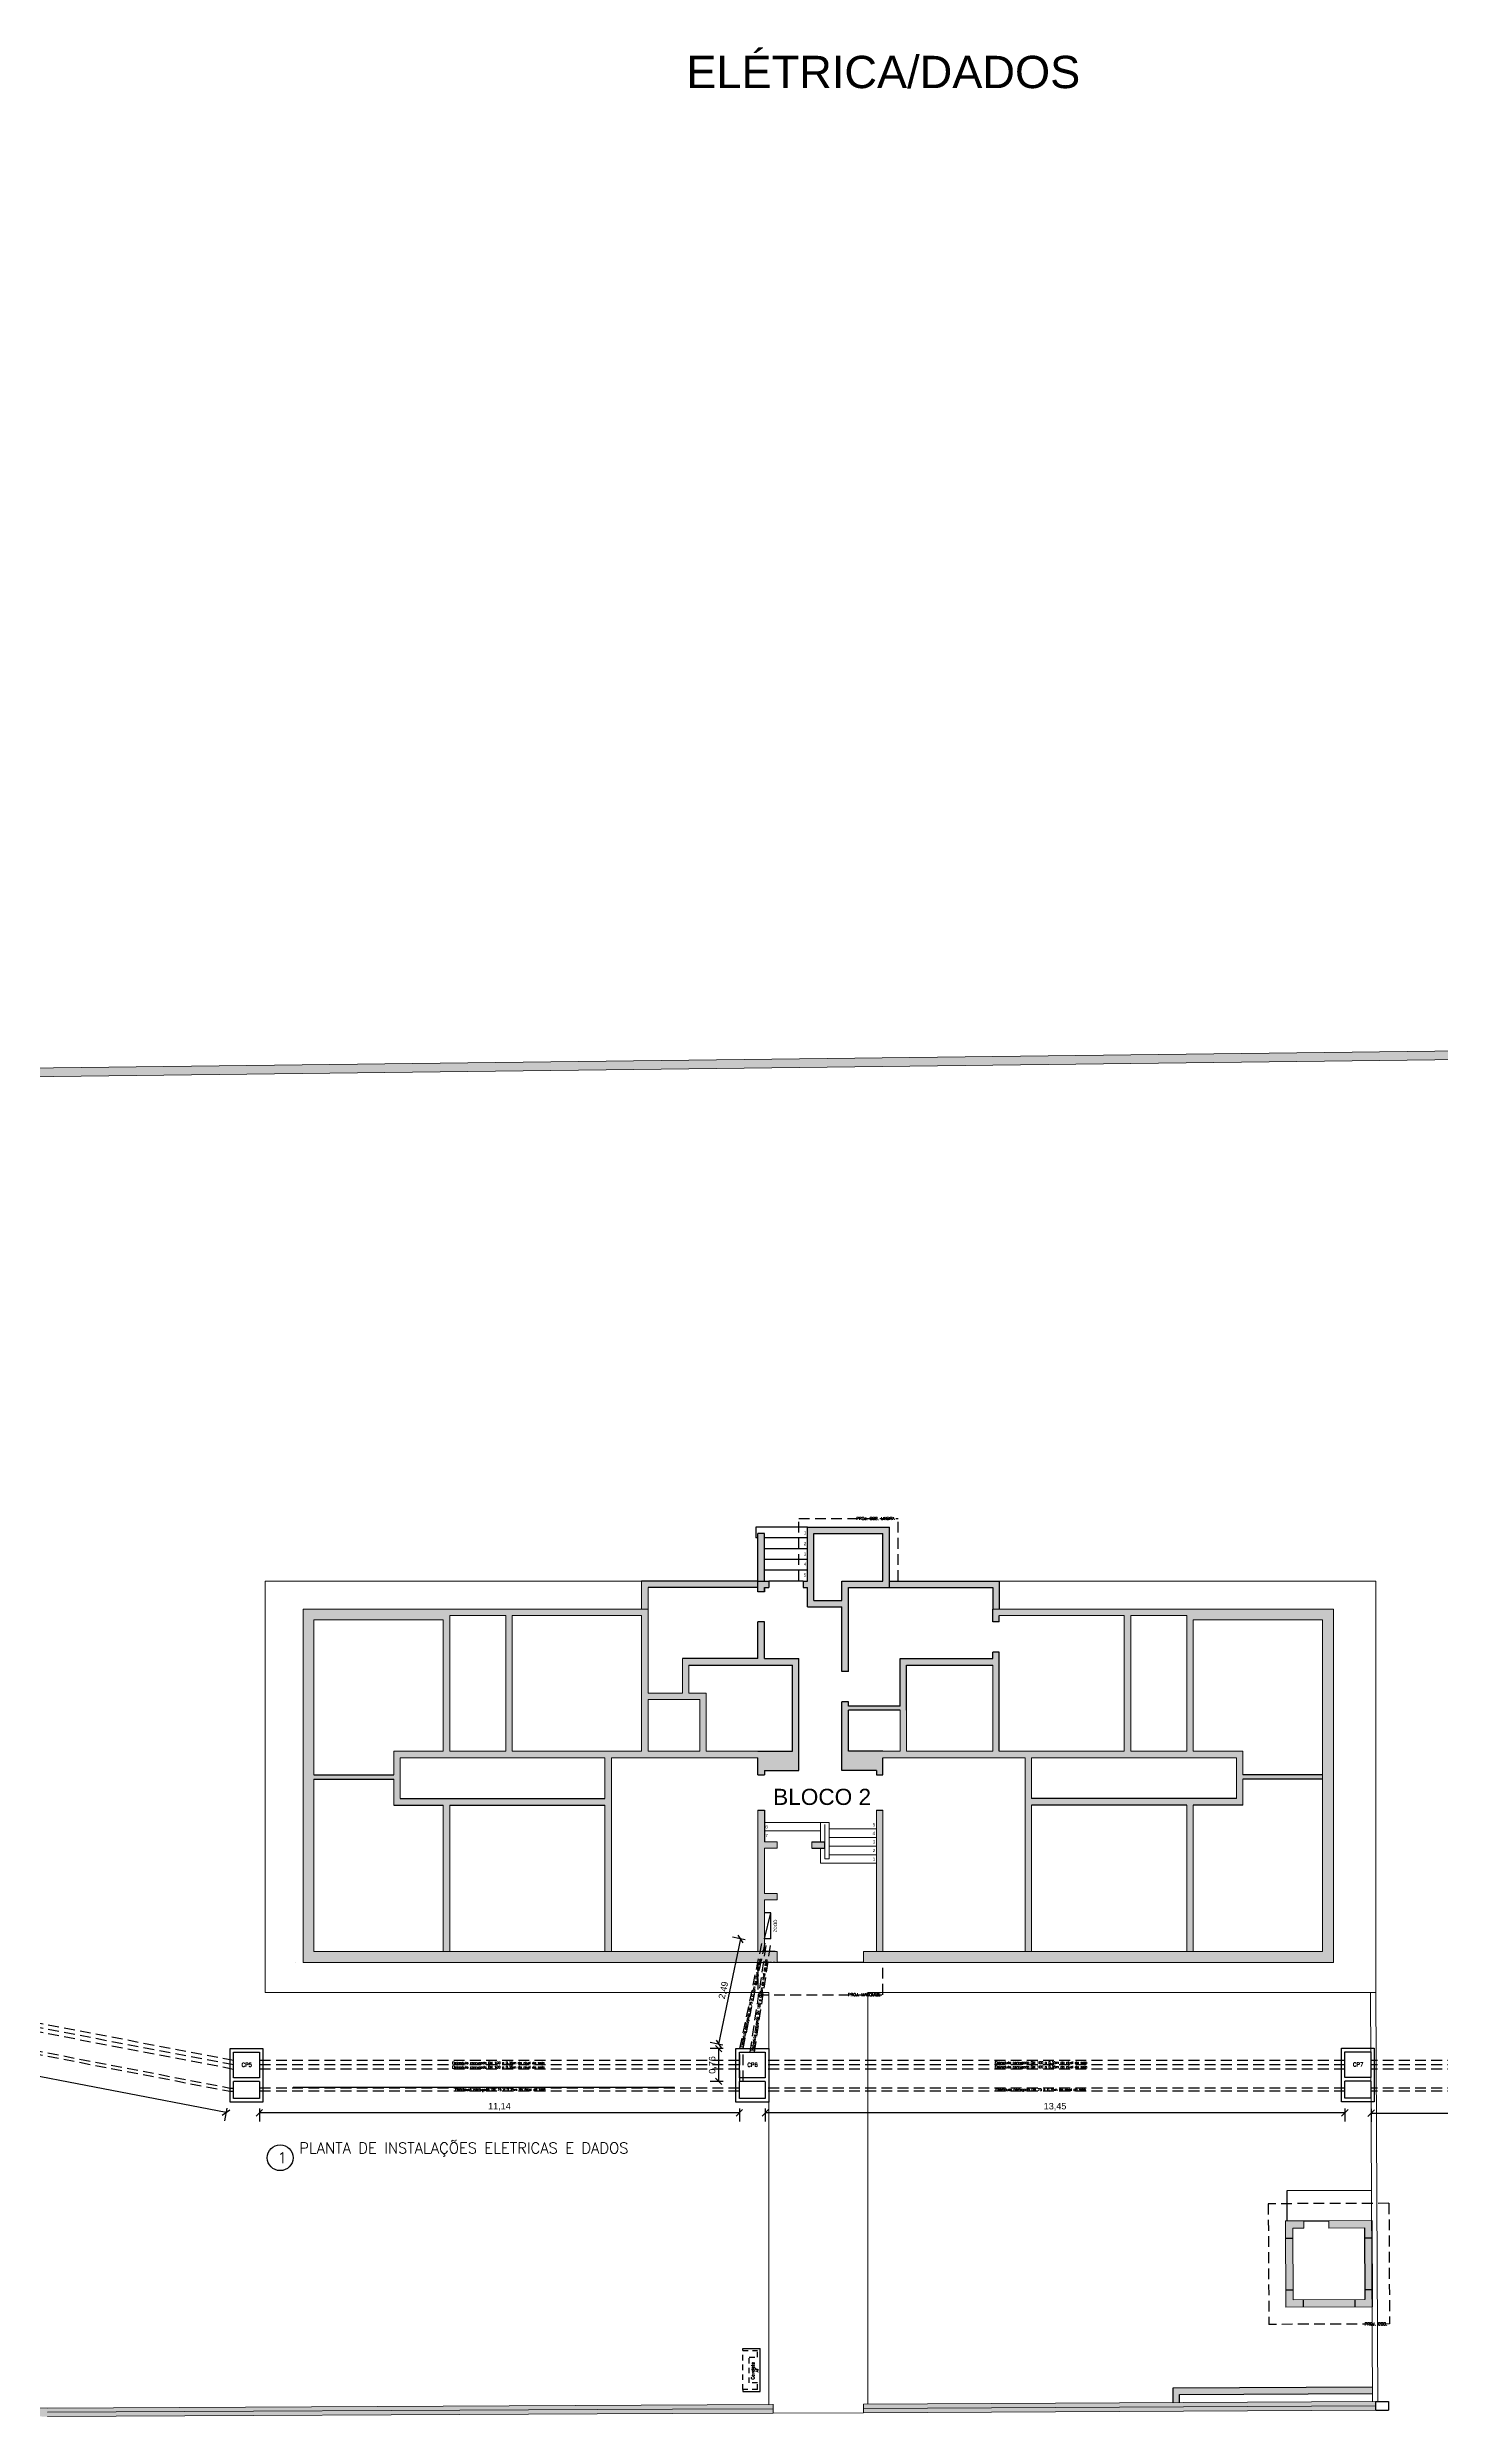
# Model space of a CAD drawing. Extents: x 0 to 11638, y -6007 to 0.
# Drawn here: x 11023.6 to 11055.9, y -5600.1 to -5545.1 of the extents above; entities that cross this region are included whole.
import ezdxf

# ---------------------------------------------------------------- set-up
doc = ezdxf.new("R2010")
doc.units = 0
doc.linetypes.add('CACHE', pattern=[0.375, 0.25, -0.125])
doc.linetypes.add('HIDDEN2', pattern=[0.1875, 0.125, -0.0625])
doc.layers.get('0').update_dxf_attribs({"linetype": 'CONTINUOUS'})
doc.layers.get('Defpoints').update_dxf_attribs({"linetype": 'CONTINUOUS'})
for name, color, linetype, lineweight in [('ARQ - Alvenaria Alta', 251, 'CONTINUOUS', 13), ('ARQ - Alvenaria Média-Baixa', 252, 'CONTINUOUS', 20), ('ARQ - Desnível', 8, 'CONTINUOUS', 20), ('ARQ - Escadas', 1, 'CONTINUOUS', 9), ('ARQ - Esquadrias', 1, 'CONTINUOUS', 9), ('ARQ - Grades', 1, 'CONTINUOUS', 15), ('ARQ - Guias Calçadas Sarjetas', 254, 'CONTINUOUS', 20), ('ARQ - Textos', 4, 'CONTINUOUS', 5), ('Elétrica', 30, 'CONTINUOUS', 20), ('Hidrossanitário - Água Fria', 5, 'CONTINUOUS', 5), ('Lógica - Dados Telefonia CFTV', 3, 'CONTINUOUS', 5)]:
    doc.layers.add(name, color=color, linetype=linetype, lineweight=lineweight)
doc.layers.add('ARQ - Cotas', color=1, linetype='CONTINUOUS')
doc.layers.add('ARQ - Projeções', color=253, linetype='CACHE')
doc.styles.add('ROMANS', font='romans.shx', dxfattribs={"height": 0.3})
doc.styles.get("Standard").update_dxf_attribs({"font": 'arial.ttf', "height": 0.15})
doc.dimstyles.get("Standard").update_dxf_attribs({"dimtxt": 0.1, "dimasz": 0.15, "dimexe": 0.2, "dimexo": 0.2, "dimgap": 0.05, "dimtad": 1, "dimzin": 0, "dimtxsty": 'STANDARD', "dimblk": 'OBLIQUE', "dimcen": 0.5, "dimclrd": 256, "dimclre": 256, "dimclrt": 256, "dimadec": 0, "dimazin": 0, "dimtfac": 1, "dimtmove": 0, "dimatfit": 3, "dimfxl": 0.1, "dimfxlon": 1, "dimtfillclr": 256, "dimtolj": 1, "dimtzin": 0, "dimlwd": -1, "dimarcsym": 0})

# ---------------------------------------------------------------- blocks, each defined once
blk = doc.blocks.new('_Oblique')
at = {"layer": 'ARQ - Esquadrias', "color": 0, "lineweight": -2}
blk.add_line((-0.5, -0.5), (0.5, 0.5), dxfattribs=at)
blk = doc.blocks.new('*D981')
at = {"layer": 'ARQ - Cotas', "lineweight": -2, "transparency": 16777216}
for p, q in [((11040.279, -5592.938), (11040.279, -5593.238)), ((11053.725, -5592.938), (11053.725, -5593.238))]:
    blk.add_line(p, q, dxfattribs=at)
at = {"layer": 'ARQ - Cotas', "transparency": 16777216}
blk.add_line((11053.725, -5593.038), (11040.279, -5593.038), dxfattribs=at)
at = {"layer": 'Defpoints', "color": 0, "lineweight": -2, "transparency": 16777216}
for p in [(11040.279, -5592.538), (11053.725, -5592.538), (11040.279, -5593.038)]:
    blk.add_point(p, dxfattribs=at)
at = {"layer": 'ARQ - Cotas', "transparency": 16777216, "xscale": 0.15, "yscale": 0.15, "zscale": 0.15}
for p, rotation in [((11040.279, -5593.038), 180.0000000000077), ((11053.725, -5593.038), 7.7538e-12)]:
    blk.add_blockref('_Oblique', p, dxfattribs=dict(at, rotation=rotation))
at = {"layer": 'ARQ - Cotas', "lineweight": -2, "transparency": 16777216, "insert": (11047.002, -5592.897), "char_height": 0.15, "attachment_point": 5}
blk.add_mtext('\\A1;13,45', dxfattribs=at)
blk = doc.blocks.new('*D982')
at = {"layer": 'ARQ - Cotas', "transparency": 16777216}
blk.add_line((11039.2, -5591.444), (11039.712, -5589.003), dxfattribs=at)
at = {"layer": 'ARQ - Cotas', "lineweight": -2, "transparency": 16777216}
for p, q in [((11039.81, -5589.024), (11039.517, -5588.962)), ((11039.298, -5591.465), (11039.004, -5591.403))]:
    blk.add_line(p, q, dxfattribs=at)
at = {"layer": 'Defpoints', "color": 0, "lineweight": -2, "transparency": 16777216}
for p in [(11039.712, -5589.003), (11040.202, -5589.106), (11039.689, -5591.547)]:
    blk.add_point(p, dxfattribs=at)
at = {"layer": 'ARQ - Cotas', "transparency": 16777216, "xscale": 0.15, "yscale": 0.15, "zscale": 0.15}
for p, rotation in [((11039.712, -5589.003), 78.14022087893305), ((11039.2, -5591.444), 258.140220878933)]:
    blk.add_blockref('_Oblique', p, dxfattribs=dict(at, rotation=rotation))
at = {"layer": 'ARQ - Cotas', "lineweight": -2, "transparency": 16777216, "insert": (11039.319, -5590.195), "char_height": 0.15, "attachment_point": 5, "rotation": 78.1402}
blk.add_mtext('\\A1;2,49', dxfattribs=at)
blk = doc.blocks.new('*D983')
at = {"layer": 'ARQ - Cotas', "lineweight": -2, "transparency": 16777216}
for p, q in [((11028.544, -5592.938), (11028.544, -5593.238)), ((11039.679, -5592.938), (11039.679, -5593.238))]:
    blk.add_line(p, q, dxfattribs=at)
at = {"layer": 'ARQ - Cotas', "transparency": 16777216}
blk.add_line((11039.679, -5593.038), (11028.544, -5593.038), dxfattribs=at)
at = {"layer": 'Defpoints', "color": 0, "lineweight": -2, "transparency": 16777216}
for p in [(11028.544, -5592.538), (11039.679, -5592.538), (11028.544, -5593.038)]:
    blk.add_point(p, dxfattribs=at)
at = {"layer": 'ARQ - Cotas', "transparency": 16777216, "xscale": 0.15, "yscale": 0.15, "zscale": 0.15, "rotation": 180}
blk.add_blockref('_Oblique', (11028.544, -5593.038), dxfattribs=at)
at = {"layer": 'ARQ - Cotas', "transparency": 16777216, "xscale": 0.15, "yscale": 0.15, "zscale": 0.15}
blk.add_blockref('_Oblique', (11039.679, -5593.038), dxfattribs=at)
at = {"layer": 'ARQ - Cotas', "lineweight": -2, "transparency": 16777216, "insert": (11034.112, -5592.897), "char_height": 0.15, "attachment_point": 5}
blk.add_mtext('\\A1;11,14', dxfattribs=at)
blk = doc.blocks.new('*D984')
at = {"layer": 'ARQ - Cotas', "lineweight": -2, "transparency": 16777216}
for p, q in [((11008.461, -5589.211), (11008.405, -5589.505)), ((11027.788, -5592.931), (11027.732, -5593.226))]:
    blk.add_line(p, q, dxfattribs=at)
at = {"layer": 'ARQ - Cotas', "transparency": 16777216}
blk.add_line((11027.77, -5593.029), (11008.443, -5589.309), dxfattribs=at)
at = {"layer": 'Defpoints', "color": 0, "lineweight": -2, "transparency": 16777216}
for p in [(11008.537, -5588.818), (11008.443, -5589.309), (11027.864, -5592.538)]:
    blk.add_point(p, dxfattribs=at)
at = {"layer": 'ARQ - Cotas', "transparency": 16777216, "xscale": 0.15, "yscale": 0.15, "zscale": 0.15}
for p, rotation in [((11008.443, -5589.309), 169.1044546613483), ((11027.77, -5593.029), 349.1044546613482)]:
    blk.add_blockref('_Oblique', p, dxfattribs=dict(at, rotation=rotation))
at = {"layer": 'ARQ - Cotas', "lineweight": -2, "transparency": 16777216, "insert": (11018.133, -5591.031), "char_height": 0.15, "attachment_point": 5, "rotation": 349.1045}
blk.add_mtext('\\A1;19,68', dxfattribs=at)
blk = doc.blocks.new('*D993')
at = {"layer": 'ARQ - Cotas', "lineweight": -2, "transparency": 16777216}
for p, q in [((11039.3, -5591.547), (11039, -5591.547)), ((11039.3, -5592.307), (11039, -5592.307))]:
    blk.add_line(p, q, dxfattribs=at)
at = {"layer": 'ARQ - Cotas', "transparency": 16777216}
blk.add_line((11039.2, -5592.307), (11039.2, -5591.547), dxfattribs=at)
at = {"layer": 'Defpoints', "color": 0, "lineweight": -2, "transparency": 16777216}
for p in [(11039.2, -5591.547), (11039.599, -5591.547), (11039.689, -5592.307)]:
    blk.add_point(p, dxfattribs=at)
at = {"layer": 'ARQ - Cotas', "transparency": 16777216, "xscale": 0.15, "yscale": 0.15, "zscale": 0.15}
for p, rotation in [((11039.2, -5591.547), 90), ((11039.2, -5592.307), 270)]:
    blk.add_blockref('_Oblique', p, dxfattribs=dict(at, rotation=rotation))
at = {"layer": 'ARQ - Cotas', "lineweight": -2, "transparency": 16777216, "insert": (11039.06, -5591.927), "char_height": 0.15, "attachment_point": 5, "rotation": 90}
blk.add_mtext('\\A1;0,76', dxfattribs=at)
blk = doc.blocks.new('*D1000')
at = {"layer": 'ARQ - Cotas', "lineweight": -2, "transparency": 16777216}
for p, q in [((11054.335, -5592.946), (11054.335, -5593.246)), ((11071.275, -5592.946), (11071.275, -5593.246))]:
    blk.add_line(p, q, dxfattribs=at)
at = {"layer": 'ARQ - Cotas', "transparency": 16777216}
blk.add_line((11054.335, -5593.046), (11071.275, -5593.046), dxfattribs=at)
at = {"layer": 'Defpoints', "color": 0, "lineweight": -2, "transparency": 16777216}
for p in [(11054.335, -5592.538), (11071.275, -5592.538), (11071.275, -5593.046)]:
    blk.add_point(p, dxfattribs=at)
at = {"layer": 'ARQ - Cotas', "transparency": 16777216, "xscale": 0.15, "yscale": 0.15, "zscale": 0.15, "rotation": 180}
blk.add_blockref('_Oblique', (11054.335, -5593.046), dxfattribs=at)
at = {"layer": 'ARQ - Cotas', "transparency": 16777216, "xscale": 0.15, "yscale": 0.15, "zscale": 0.15}
blk.add_blockref('_Oblique', (11071.275, -5593.046), dxfattribs=at)
at = {"layer": 'ARQ - Cotas', "lineweight": -2, "transparency": 16777216, "insert": (11062.805, -5592.906), "char_height": 0.15, "attachment_point": 5}
blk.add_mtext('\\A1;16,94', dxfattribs=at)

msp = doc.modelspace()

# ---------------------------------------------------------------- hatches: boundary and pattern name
at = {"layer": 'ARQ - Alvenaria Alta', "lineweight": -2}
h = msp.add_hatch(color=7, dxfattribs=at)
h.dxf.hatch_style = 1
h.paths.add_polyline_path([(11041.059, -5582.497), (11040.259, -5582.497), (11040.259, -5581.647), (11040.109, -5581.647), (11040.109, -5582.497), (11038.359, -5582.497), (11038.359, -5583.297), (11037.559, -5583.297), (11037.559, -5581.347), (11029.559, -5581.347), (11029.559, -5589.547), (11040.559, -5589.547), (11040.559, -5589.297), (11040.262, -5589.297), (11029.809, -5589.297), (11029.809, -5585.297), (11031.659, -5585.297), (11031.659, -5585.897), (11032.809, -5585.897), (11032.809, -5589.297), (11032.959, -5589.297), (11032.959, -5585.897), (11036.559, -5585.897), (11036.559, -5589.297), (11036.709, -5589.297), (11036.709, -5584.797), (11040.109, -5584.797), (11040.109, -5585.197), (11040.259, -5585.197), (11040.259, -5585.097), (11041.059, -5585.097)])
h.paths.add_polyline_path([(11040.109, -5584.647), (11038.909, -5584.647), (11038.909, -5583.297), (11038.509, -5583.297), (11038.509, -5582.647), (11040.909, -5582.647), (11040.909, -5584.647)], flags=16)
h.paths.add_polyline_path([(11038.759, -5584.647), (11037.559, -5584.647), (11037.559, -5583.447), (11038.759, -5583.447)], flags=16)
h.paths.add_polyline_path([(11037.409, -5584.647), (11034.409, -5584.647), (11034.409, -5581.497), (11037.409, -5581.497)], flags=16)
h.paths.add_polyline_path([(11036.559, -5584.797), (11036.559, -5585.747), (11031.809, -5585.747), (11031.809, -5584.797)], flags=16)
h.paths.add_polyline_path([(11034.259, -5584.647), (11032.959, -5584.647), (11032.959, -5581.497), (11034.259, -5581.497)], flags=16)
h.paths.add_polyline_path([(11032.809, -5584.647), (11031.659, -5584.647), (11031.659, -5585.197), (11029.809, -5585.197), (11029.809, -5581.597), (11032.809, -5581.597)], flags=16)
h.paths.add_polyline_path([(11040.259, -5586.017), (11040.109, -5586.017), (11040.109, -5589.297), (11040.259, -5589.297), (11040.259, -5588.097), (11040.559, -5588.097), (11040.559, -5587.947), (11040.259, -5587.947), (11040.259, -5586.897), (11040.559, -5586.897), (11040.559, -5586.747), (11040.259, -5586.747)], flags=17)
h.paths.add_polyline_path([(11051.359, -5584.647), (11050.209, -5584.647), (11050.209, -5581.597), (11053.209, -5581.597), (11053.209, -5589.297), (11042.559, -5589.297), (11042.559, -5589.547), (11053.459, -5589.547), (11053.459, -5581.347), (11045.559, -5581.347), (11045.559, -5581.647), (11045.709, -5581.647), (11045.709, -5581.497), (11048.609, -5581.497), (11048.609, -5584.647), (11045.709, -5584.647), (11045.709, -5582.347), (11045.559, -5582.347), (11045.559, -5582.497), (11043.409, -5582.497), (11043.409, -5583.597), (11042.209, -5583.597), (11042.209, -5583.497), (11042.059, -5583.497), (11042.059, -5585.097), (11042.859, -5585.097), (11042.859, -5585.197), (11043.009, -5585.197), (11043.009, -5584.797), (11046.309, -5584.797), (11046.309, -5589.297), (11046.459, -5589.297), (11046.459, -5585.897), (11050.059, -5585.897), (11050.059, -5589.297), (11050.209, -5589.297), (11050.209, -5585.897), (11051.359, -5585.897), (11051.359, -5585.297), (11053.209, -5585.297), (11053.209, -5585.197), (11051.359, -5585.197)])
h.paths.add_polyline_path([(11042.209, -5584.647), (11042.209, -5583.697), (11043.409, -5583.697), (11043.409, -5584.647), (11043.009, -5584.647)], flags=16)
h.paths.add_polyline_path([(11043.559, -5584.647), (11043.559, -5582.647), (11045.559, -5582.647), (11045.559, -5584.647)], flags=16)
h.paths.add_polyline_path([(11046.459, -5584.797), (11051.209, -5584.797), (11051.209, -5585.747), (11046.459, -5585.747)], flags=16)
h.paths.add_polyline_path([(11048.759, -5584.647), (11048.759, -5581.497), (11050.059, -5581.497), (11050.059, -5584.647)], flags=16)
h.paths.add_polyline_path([(11040.359, -5580.697), (11040.109, -5580.697), (11040.109, -5580.947), (11040.259, -5580.947), (11040.259, -5580.847), (11040.359, -5580.847)])
h.paths.add_polyline_path([(11043.159, -5579.447), (11041.259, -5579.447), (11041.259, -5580.697), (11041.159, -5580.697), (11041.159, -5580.847), (11041.259, -5580.847), (11041.259, -5581.297), (11042.059, -5581.297), (11042.059, -5582.797), (11042.209, -5582.797), (11042.209, -5580.847), (11043.159, -5580.847)])
h.paths.add_polyline_path([(11041.409, -5579.597), (11043.009, -5579.597), (11043.009, -5580.697), (11042.059, -5580.697), (11042.059, -5581.147), (11041.409, -5581.147)], flags=16)
h = msp.add_hatch(color=7, dxfattribs=at)
h.dxf.hatch_style = 1
h.paths.add_polyline_path([(11041.659, -5586.747), (11041.359, -5586.747), (11041.359, -5586.897), (11041.659, -5586.897)])
h.paths.add_polyline_path([(11043.009, -5586.017), (11042.859, -5586.017), (11042.859, -5589.297), (11043.009, -5589.297)])
h = msp.add_hatch(color=7, dxfattribs=at)
h.dxf.hatch_style = 1
h.paths.add_polyline_path([(11052.52, -5595.717), (11052.77, -5595.716), (11052.77, -5595.546), (11052.35, -5595.548), (11052.352, -5595.948), (11052.522, -5595.947)])
h.paths.add_polyline_path([(11052.522, -5595.947), (11052.352, -5595.948), (11052.357, -5597.148), (11052.527, -5597.147)])
h.paths.add_polyline_path([(11052.758, -5597.376), (11052.528, -5597.377), (11052.527, -5597.147), (11052.357, -5597.148), (11052.359, -5597.548), (11052.759, -5597.546)])
h.paths.add_polyline_path([(11053.958, -5597.37), (11052.758, -5597.376), (11052.759, -5597.546), (11053.959, -5597.54)])
h.paths.add_polyline_path([(11054.357, -5597.138), (11054.187, -5597.139), (11054.188, -5597.369), (11053.958, -5597.37), (11053.959, -5597.54), (11054.359, -5597.538)])
h.paths.add_polyline_path([(11054.351, -5595.938), (11054.181, -5595.939), (11054.187, -5597.139), (11054.357, -5597.138)])
h.paths.add_polyline_path([(11054.35, -5595.538), (11053.35, -5595.543), (11053.35, -5595.713), (11054.18, -5595.709), (11054.181, -5595.939), (11054.351, -5595.938)])
at = {"layer": 'ARQ - Alvenaria Média-Baixa', "lineweight": -2}
h = msp.add_hatch(color=256, dxfattribs=at)
h.dxf.hatch_style = 1
h.paths.add_polyline_path([(11040.109, -5580.697), (11037.409, -5580.697), (11037.409, -5581.347), (11037.559, -5581.347), (11037.559, -5580.847), (11040.109, -5580.847)])
h.paths.add_polyline_path([(11040.259, -5579.597), (11040.109, -5579.597), (11040.109, -5580.697), (11040.259, -5580.697)])
h.paths.add_polyline_path([(11045.709, -5580.697), (11043.159, -5580.697), (11043.159, -5580.847), (11045.559, -5580.847), (11045.559, -5581.347), (11045.709, -5581.347)])
h = msp.add_hatch(color=256, dxfattribs=at)
h.dxf.hatch_style = 1
h.paths.add_polyline_path([(11010.796, -5598.554), (11010.784, -5598.653), (11018.961, -5599.686), (11021.877, -5600.048), (11023.625, -5600.088), (11040.46, -5600.006), (11040.46, -5599.906), (11023.626, -5599.988), (11021.884, -5599.948), (11018.974, -5599.587)])
h.paths.add_polyline_path([(11010.809, -5598.455), (11010.796, -5598.554), (11018.974, -5599.587), (11021.884, -5599.948), (11023.626, -5599.988), (11040.46, -5599.906), (11040.459, -5599.806), (11023.627, -5599.888), (11021.891, -5599.849), (11018.986, -5599.488)])
h = msp.add_hatch(color=256, dxfattribs=at)
h.dxf.hatch_style = 1
h.paths.add_polyline_path([(11054.44, -5599.738), (11042.559, -5599.795), (11042.559, -5599.895), (11054.44, -5599.838)])
h.paths.add_polyline_path([(11054.44, -5599.838), (11042.559, -5599.895), (11042.558, -5599.996), (11054.44, -5599.938)])
h = msp.add_hatch(color=256, dxfattribs=at)
h.dxf.hatch_style = 1
h.paths.add_polyline_path([(11054.369, -5599.548), (11054.368, -5599.398), (11049.74, -5599.421), (11049.74, -5599.761), (11049.89, -5599.76), (11049.889, -5599.571)])
at = {"layer": 'ARQ - Cotas', "lineweight": -2}
h = msp.add_hatch(color=7, dxfattribs=at)
h.dxf.hatch_style = 1
edge = h.paths.add_edge_path()
edge.add_line((11090.745, -5568.177), (11090.745, -5599.763))
edge.add_line((11090.745, -5599.763), (11090.945, -5599.763))
edge.add_line((11090.945, -5599.763), (11090.945, -5567.974))
edge.add_line((11090.945, -5567.974), (10991.46, -5569.183))
edge.add_line((10991.46, -5569.183), (10991.66, -5592.706))
edge.add_arc((10995.423, -5592.706), 3.762, 180, 236.9357)
edge.add_line((10993.37, -5595.859), (10993.414, -5595.867))
edge.add_line((10993.414, -5595.867), (10993.45, -5595.672))
edge.add_arc((10995.423, -5592.706), 3.562, 179.9865, 236.3823, ccw=False)
edge.add_line((10991.86, -5592.705), (10991.662, -5569.381))
edge.add_line((10991.662, -5569.381), (11090.745, -5568.177))
h.paths.add_polyline_path([(11090.833, -5598.012), (11090.833, -5597.918)], flags=16)

# ---------------------------------------------------------------- linework, layer by layer
at = {"lineweight": -2}
for p, q in [((11040.509, -5589.297), (11040.209, -5589.297)), ((11029.374, -5589.547), (11029.374, -5589.547)), ((11040.427, -5589.547), (11040.377, -5589.547)), ((11040.509, -5589.547), (11040.459, -5589.547)), ((11029.325, -5592.441), (11038.177, -5592.441))]:
    msp.add_line(p, q, dxfattribs=at)
msp.add_circle((11029.025, -5594.08), 0.3, dxfattribs=at)
at = {"layer": 'ARQ - Alvenaria Alta'}
for p, q in [((11090.945, -5567.974), (10991.46, -5569.183)), ((11090.745, -5568.177), (10991.662, -5569.381)), ((11031.659, -5585.197), (11031.659, -5584.647)), ((11031.809, -5585.747), (11031.809, -5584.797)), ((11036.559, -5585.747), (11036.559, -5584.797)), ((11036.709, -5589.297), (11036.709, -5584.797)), ((11046.309, -5589.297), (11046.309, -5584.797)), ((11046.459, -5585.747), (11046.459, -5584.797)), ((11051.209, -5585.747), (11051.209, -5584.797)), ((11051.359, -5585.197), (11051.359, -5584.647)), ((11031.659, -5585.897), (11031.659, -5585.297)), ((11051.359, -5585.897), (11051.359, -5585.297)), ((11032.809, -5589.297), (11032.809, -5585.897)), ((11032.959, -5589.297), (11032.959, -5585.897)), ((11036.559, -5589.297), (11036.559, -5585.897)), ((11040.109, -5589.297), (11040.109, -5586.017)), ((11042.859, -5589.297), (11042.859, -5586.017)), ((11043.009, -5589.297), (11043.009, -5586.017)), ((11046.459, -5589.297), (11046.459, -5585.897)), ((11050.059, -5589.297), (11050.059, -5585.897)), ((11050.209, -5589.297), (11050.209, -5585.897)), ((11040.259, -5586.747), (11040.559, -5586.747)), ((11040.259, -5587.947), (11040.259, -5586.897)), ((11040.259, -5586.897), (11040.559, -5586.897)), ((11040.559, -5586.897), (11040.559, -5586.747)), ((11041.359, -5586.897), (11041.359, -5586.747)), ((11040.259, -5589.297), (11040.259, -5588.097)), ((11040.559, -5588.097), (11040.559, -5587.947)), ((11052.77, -5595.546), (11052.35, -5595.548)), ((11052.77, -5595.716), (11052.52, -5595.717)), ((11054.35, -5595.538), (11053.35, -5595.543)), ((11054.18, -5595.709), (11053.35, -5595.713)), ((11054.359, -5597.538), (11052.359, -5597.548)), ((11054.188, -5597.369), (11052.528, -5597.377))]:
    msp.add_line(p, q, dxfattribs=at)
at = {"layer": 'ARQ - Alvenaria Alta', "lineweight": -2}
for p, q in [((11041.259, -5580.697), (11041.259, -5579.447)), ((11041.259, -5579.447), (11043.159, -5579.447)), ((11043.159, -5580.847), (11043.159, -5579.447)), ((11041.409, -5581.147), (11041.409, -5579.597)), ((11041.409, -5579.597), (11043.009, -5579.597)), ((11043.009, -5580.697), (11043.009, -5579.597)), ((11040.109, -5580.947), (11040.109, -5580.697)), ((11040.109, -5580.697), (11040.359, -5580.697)), ((11040.259, -5580.947), (11040.109, -5580.947)), ((11040.259, -5580.847), (11040.359, -5580.847)), ((11040.259, -5580.947), (11040.259, -5580.847)), ((11040.259, -5580.847), (11040.259, -5580.947)), ((11040.359, -5580.697), (11040.359, -5580.847)), ((11041.159, -5580.697), (11041.259, -5580.697)), ((11041.159, -5580.697), (11041.159, -5580.847)), ((11041.159, -5580.847), (11041.259, -5580.847)), ((11041.259, -5581.297), (11041.259, -5580.847)), ((11042.059, -5581.147), (11042.059, -5580.697)), ((11042.059, -5580.697), (11043.009, -5580.697)), ((11042.209, -5582.797), (11042.209, -5580.847)), ((11042.209, -5580.847), (11043.159, -5580.847)), ((11040.109, -5582.497), (11040.109, -5581.647)), ((11040.259, -5581.647), (11040.109, -5581.647)), ((11040.259, -5582.497), (11040.259, -5581.647)), ((11041.259, -5581.297), (11042.059, -5581.297)), ((11041.409, -5581.147), (11042.059, -5581.147)), ((11042.059, -5582.797), (11042.059, -5581.297)), ((11045.559, -5581.647), (11045.559, -5581.347)), ((11045.709, -5581.647), (11045.559, -5581.647)), ((11045.709, -5581.647), (11045.709, -5581.497)), ((11040.109, -5582.497), (11038.359, -5582.497)), ((11038.509, -5582.647), (11040.909, -5582.647)), ((11040.259, -5582.497), (11041.059, -5582.497)), ((11040.909, -5584.647), (11040.909, -5582.647)), ((11041.059, -5585.097), (11041.059, -5582.497)), ((11043.409, -5583.597), (11043.409, -5582.497)), ((11043.409, -5582.497), (11045.559, -5582.497)), ((11043.559, -5583.697), (11043.559, -5582.647)), ((11043.559, -5582.647), (11045.559, -5582.647)), ((11045.559, -5582.497), (11045.559, -5582.347)), ((11045.709, -5582.347), (11045.559, -5582.347)), ((11045.709, -5584.647), (11045.709, -5582.347)), ((11042.209, -5582.797), (11042.059, -5582.797)), ((11042.209, -5583.497), (11042.059, -5583.497)), ((11042.059, -5585.097), (11042.059, -5583.497)), ((11042.209, -5583.597), (11042.209, -5583.497)), ((11043.409, -5583.597), (11042.209, -5583.597)), ((11043.409, -5583.697), (11042.209, -5583.697)), ((11042.209, -5584.647), (11042.209, -5583.697)), ((11040.109, -5584.647), (11040.909, -5584.647)), ((11040.109, -5585.197), (11040.109, -5584.797)), ((11043.009, -5584.647), (11042.209, -5584.647)), ((11043.009, -5585.197), (11043.009, -5584.797)), ((11029.809, -5585.197), (11031.659, -5585.197)), ((11029.809, -5585.297), (11031.659, -5585.297)), ((11040.109, -5585.197), (11040.259, -5585.197)), ((11040.259, -5585.097), (11040.259, -5585.197)), ((11040.259, -5585.097), (11041.059, -5585.097)), ((11042.859, -5585.097), (11042.059, -5585.097)), ((11042.859, -5585.097), (11042.859, -5585.197)), ((11042.859, -5585.197), (11043.009, -5585.197)), ((11053.209, -5585.197), (11051.359, -5585.197)), ((11053.209, -5585.297), (11051.359, -5585.297)), ((11031.659, -5585.897), (11032.809, -5585.897)), ((11031.809, -5585.747), (11036.559, -5585.747)), ((11032.959, -5585.897), (11036.559, -5585.897)), ((11040.109, -5586.017), (11040.259, -5586.017)), ((11040.259, -5586.017), (11040.259, -5586.747)), ((11042.859, -5586.017), (11043.009, -5586.017)), ((11051.209, -5585.747), (11046.459, -5585.747)), ((11050.059, -5585.897), (11046.459, -5585.897)), ((11051.359, -5585.897), (11050.209, -5585.897)), ((11041.359, -5586.747), (11041.659, -5586.747)), ((11041.359, -5586.897), (11041.659, -5586.897)), ((11041.659, -5586.897), (11041.659, -5586.747)), ((11027.864, -5592.787), (11027.864, -5591.547)), ((11027.864, -5591.547), (11028.624, -5591.547)), ((11028.624, -5591.547), (11028.624, -5592.787)), ((11039.599, -5592.787), (11039.599, -5591.547)), ((11039.599, -5591.547), (11040.359, -5591.547)), ((11040.359, -5591.547), (11040.359, -5592.787)), ((11053.645, -5592.78), (11053.645, -5591.54)), ((11053.645, -5591.54), (11054.405, -5591.54)), ((11054.405, -5591.54), (11054.405, -5592.78)), ((11027.944, -5592.227), (11027.944, -5591.627)), ((11027.944, -5591.627), (11028.544, -5591.627)), ((11028.544, -5591.627), (11028.544, -5592.227)), ((11039.679, -5592.227), (11039.679, -5591.627)), ((11039.679, -5591.627), (11040.279, -5591.627)), ((11040.279, -5591.627), (11040.279, -5592.227)), ((11053.725, -5592.22), (11053.725, -5591.62)), ((11053.725, -5591.62), (11054.325, -5591.62)), ((11054.325, -5591.62), (11054.325, -5592.22)), ((11028.544, -5592.227), (11027.944, -5592.227)), ((11028.544, -5592.307), (11027.944, -5592.307)), ((11027.944, -5592.707), (11027.944, -5592.307)), ((11028.544, -5592.307), (11028.544, -5592.707)), ((11040.279, -5592.227), (11039.679, -5592.227)), ((11040.279, -5592.307), (11039.679, -5592.307)), ((11039.679, -5592.707), (11039.679, -5592.307)), ((11040.279, -5592.307), (11040.279, -5592.707)), ((11054.325, -5592.22), (11053.725, -5592.22)), ((11054.325, -5592.3), (11053.725, -5592.3)), ((11053.725, -5592.7), (11053.725, -5592.3)), ((11054.325, -5592.3), (11054.325, -5592.7)), ((11028.624, -5592.787), (11027.864, -5592.787)), ((11028.544, -5592.707), (11027.944, -5592.707)), ((11040.359, -5592.787), (11039.599, -5592.787)), ((11040.279, -5592.707), (11039.679, -5592.707)), ((11054.405, -5592.78), (11053.645, -5592.78)), ((11054.325, -5592.7), (11053.725, -5592.7)), ((11052.352, -5595.948), (11052.519, -5595.947)), ((11054.18, -5595.709), (11054.188, -5597.369)), ((11054.181, -5595.939), (11054.351, -5595.938)), ((11054.35, -5595.538), (11054.359, -5597.538)), ((11052.357, -5597.148), (11052.527, -5597.147)), ((11052.758, -5597.376), (11052.759, -5597.544)), ((11053.958, -5597.37), (11053.959, -5597.539)), ((11054.187, -5597.139), (11054.357, -5597.138)), ((11054.44, -5599.738), (11054.44, -5599.938)), ((11054.44, -5599.738), (11054.74, -5599.738)), ((11054.44, -5599.738), (11054.44, -5599.938)), ((11054.44, -5599.738), (11054.74, -5599.738)), ((11054.74, -5599.738), (11054.74, -5599.938)), ((11054.74, -5599.738), (11054.74, -5599.938)), ((11054.441, -5599.938), (11054.741, -5599.938)), ((11054.441, -5599.938), (11054.741, -5599.938))]:
    msp.add_line(p, q, dxfattribs=at)
at = {"layer": 'ARQ - Alvenaria Alta', "ltscale": 0.01, "transparency": 33554684}
for p, q in [((11037.559, -5581.347), (11029.559, -5581.347)), ((11029.559, -5589.547), (11029.559, -5581.347)), ((11032.809, -5581.597), (11029.809, -5581.597)), ((11029.809, -5585.197), (11029.809, -5581.597)), ((11032.809, -5584.647), (11032.809, -5581.597)), ((11034.259, -5581.497), (11032.959, -5581.497)), ((11032.959, -5584.647), (11032.959, -5581.497)), ((11034.259, -5584.647), (11034.259, -5581.497)), ((11037.409, -5581.497), (11034.409, -5581.497)), ((11034.409, -5584.647), (11034.409, -5581.497)), ((11037.409, -5584.647), (11037.409, -5581.497)), ((11037.559, -5583.297), (11037.559, -5581.347)), ((11053.459, -5581.347), (11045.559, -5581.347)), ((11048.609, -5581.497), (11045.709, -5581.497)), ((11048.609, -5584.647), (11048.609, -5581.497)), ((11050.059, -5581.497), (11048.759, -5581.497)), ((11048.759, -5584.647), (11048.759, -5581.497)), ((11050.059, -5584.647), (11050.059, -5581.497)), ((11053.209, -5581.597), (11050.209, -5581.597)), ((11050.209, -5584.647), (11050.209, -5581.597)), ((11053.209, -5581.597), (11053.209, -5589.297)), ((11053.459, -5581.347), (11053.459, -5589.547)), ((11038.359, -5583.297), (11038.359, -5582.497)), ((11038.509, -5583.297), (11038.509, -5582.647)), ((11043.559, -5584.647), (11043.559, -5582.647)), ((11045.559, -5584.647), (11045.559, -5582.647)), ((11038.359, -5583.297), (11037.559, -5583.297)), ((11038.909, -5583.297), (11038.509, -5583.297)), ((11038.909, -5584.647), (11038.909, -5583.297)), ((11038.759, -5583.447), (11037.559, -5583.447)), ((11037.559, -5584.647), (11037.559, -5583.447)), ((11038.759, -5584.647), (11038.759, -5583.447)), ((11043.409, -5584.647), (11043.409, -5583.697)), ((11032.809, -5584.647), (11031.659, -5584.647)), ((11036.559, -5584.797), (11031.809, -5584.797)), ((11034.259, -5584.647), (11032.959, -5584.647)), ((11037.409, -5584.647), (11034.409, -5584.647)), ((11040.109, -5584.797), (11036.709, -5584.797)), ((11038.759, -5584.647), (11037.559, -5584.647)), ((11040.109, -5584.647), (11038.909, -5584.647)), ((11043.009, -5584.647), (11043.409, -5584.647)), ((11043.009, -5584.797), (11046.309, -5584.797)), ((11043.559, -5584.647), (11045.559, -5584.647)), ((11045.709, -5584.647), (11048.609, -5584.647)), ((11046.459, -5584.797), (11051.209, -5584.797)), ((11048.759, -5584.647), (11050.059, -5584.647)), ((11050.209, -5584.647), (11051.359, -5584.647)), ((11029.809, -5589.297), (11029.809, -5585.297)), ((11040.559, -5587.947), (11040.259, -5587.947)), ((11040.559, -5588.097), (11040.259, -5588.097)), ((11040.559, -5589.297), (11029.809, -5589.297)), ((11040.559, -5589.297), (11040.559, -5589.547)), ((11053.209, -5589.297), (11042.559, -5589.297)), ((11042.559, -5589.297), (11042.559, -5589.547)), ((11040.559, -5589.547), (11029.559, -5589.547)), ((11053.459, -5589.547), (11042.559, -5589.547)), ((11052.35, -5595.548), (11052.359, -5597.548)), ((11052.52, -5595.717), (11052.528, -5597.377)), ((11052.77, -5595.546), (11052.77, -5595.716)), ((11053.35, -5595.543), (11053.35, -5595.713))]:
    msp.add_line(p, q, dxfattribs=at)
at = {"layer": 'ARQ - Alvenaria Média-Baixa', "lineweight": -2}
for p, q in [((11040.109, -5580.697), (11040.109, -5579.597)), ((11040.259, -5579.597), (11040.109, -5579.597)), ((11040.259, -5580.697), (11040.259, -5579.597)), ((11040.109, -5580.697), (11037.409, -5580.697)), ((11040.109, -5580.847), (11037.559, -5580.847)), ((11043.159, -5580.697), (11045.709, -5580.697)), ((11043.159, -5580.847), (11045.559, -5580.847)), ((11045.559, -5580.847), (11045.559, -5581.347)), ((11045.709, -5580.697), (11045.709, -5581.347)), ((11039.759, -5598.557), (11039.759, -5598.507)), ((11039.759, -5598.507), (11040.159, -5598.507)), ((11040.159, -5599.507), (11040.159, -5598.507)), ((11039.759, -5599.457), (11039.759, -5599.507)), ((11039.759, -5599.507), (11040.159, -5599.507)), ((11049.74, -5599.421), (11054.368, -5599.398)), ((11049.74, -5599.761), (11049.74, -5599.421)), ((11049.89, -5599.761), (11049.889, -5599.571)), ((11049.89, -5599.571), (11054.369, -5599.548))]:
    msp.add_line(p, q, dxfattribs=at)
at = {"layer": 'ARQ - Alvenaria Média-Baixa', "ltscale": 0.01, "transparency": 33554684}
for p, q in [((11037.409, -5581.347), (11037.409, -5580.697)), ((11037.559, -5581.347), (11037.559, -5580.847))]:
    msp.add_line(p, q, dxfattribs=at)
at = {"layer": 'ARQ - Alvenaria Média-Baixa'}
for p, q in [((11041.559, -5586.747), (11041.559, -5586.297)), ((11041.759, -5586.297), (11041.559, -5586.297)), ((11041.659, -5587.147), (11041.659, -5586.347)), ((11041.759, -5587.147), (11041.759, -5586.297)), ((11041.759, -5587.147), (11041.659, -5587.147)), ((11040.459, -5599.806), (11023.627, -5599.888)), ((11040.459, -5599.801), (11040.46, -5600.006)), ((11042.559, -5599.795), (11042.558, -5600)), ((11054.44, -5599.738), (11042.559, -5599.795)), ((11036.382, -5600.026), (11023.627, -5600.088)), ((11038.126, -5600.017), (11036.382, -5600.026)), ((11040.46, -5600.006), (11038.126, -5600.017)), ((11054.44, -5599.938), (11042.558, -5599.996))]:
    msp.add_line(p, q, dxfattribs=at)
at = {"layer": 'ARQ - Alvenaria Média-Baixa', "linetype": 'HIDDEN2', "lineweight": -2}
for p, q in [((11039.759, -5599.457), (11039.759, -5598.557)), ((11039.759, -5598.557), (11040.099, -5598.557)), ((11039.909, -5599.307), (11039.909, -5598.707)), ((11039.909, -5598.707), (11040.099, -5598.707)), ((11040.099, -5598.707), (11040.099, -5598.557)), ((11040.099, -5599.457), (11039.759, -5599.457)), ((11040.099, -5599.307), (11039.909, -5599.307)), ((11040.099, -5599.457), (11040.099, -5599.307))]:
    msp.add_line(p, q, dxfattribs=at)
at = {"layer": 'ARQ - Alvenaria Média-Baixa'}
msp.add_lwpolyline([(11010.809, -5598.455), (11018.986, -5599.488), (11021.891, -5599.849), (11023.627, -5599.888)], dxfattribs=at)
at = {"layer": 'ARQ - Desnível', "lineweight": -2}
for p, q in [((11042.559, -5589.547), (11040.559, -5589.547)), ((11054.346, -5594.838), (11052.376, -5594.848)), ((11052.376, -5594.848), (11052.38, -5595.548)), ((11052.77, -5595.546), (11053.35, -5595.543))]:
    msp.add_line(p, q, dxfattribs=at)
at = {"layer": 'ARQ - Escadas', "lineweight": -2}
for p, q in [((11041.259, -5579.447), (11040.059, -5579.447)), ((11040.059, -5579.447), (11040.059, -5579.697)), ((11040.109, -5579.697), (11040.059, -5579.697)), ((11041.259, -5579.697), (11040.259, -5579.697)), ((11041.259, -5579.947), (11040.259, -5579.947)), ((11041.259, -5580.197), (11040.259, -5580.197)), ((11041.259, -5580.447), (11040.259, -5580.447)), ((11041.159, -5580.697), (11040.359, -5580.697))]:
    msp.add_line(p, q, dxfattribs=at)
at = {"layer": 'ARQ - Escadas'}
for p, q in [((11041.559, -5586.297), (11040.259, -5586.297)), ((11040.259, -5586.497), (11041.559, -5586.497)), ((11041.759, -5586.447), (11042.859, -5586.447)), ((11041.559, -5587.247), (11041.559, -5586.897)), ((11041.759, -5586.647), (11042.859, -5586.647)), ((11041.759, -5586.847), (11042.859, -5586.847)), ((11041.759, -5587.047), (11042.859, -5587.047)), ((11041.559, -5587.247), (11042.859, -5587.247))]:
    msp.add_line(p, q, dxfattribs=at)
at = {"layer": 'ARQ - Grades'}
for p, q in [((11036.382, -5599.926), (11023.627, -5599.988)), ((11036.382, -5599.926), (11038.125, -5599.918)), ((11040.46, -5599.906), (11038.125, -5599.918)), ((11042.559, -5599.898), (11054.44, -5599.838))]:
    msp.add_line(p, q, dxfattribs=at)
at = {"layer": 'ARQ - Guias Calçadas Sarjetas', "ltscale": 0.01, "transparency": 33554684}
for p, q in [((11028.674, -5590.247), (11028.674, -5580.697)), ((11037.409, -5580.697), (11028.674, -5580.697)), ((11045.709, -5580.697), (11054.444, -5580.697)), ((11054.444, -5580.697), (11054.444, -5590.247)), ((11040.359, -5590.247), (11028.674, -5590.247)), ((11040.359, -5590.247), (11040.359, -5599.807)), ((11042.659, -5590.247), (11042.659, -5599.796)), ((11054.444, -5590.247), (11042.659, -5590.247)), ((11054.324, -5590.247), (11054.37, -5599.738)), ((11054.444, -5590.247), (11054.49, -5599.737)), ((11040.46, -5600.006), (11042.558, -5600))]:
    msp.add_line(p, q, dxfattribs=at)
at = {"layer": 'ARQ - Projeções', "lineweight": -2}
for p, q in [((11041.059, -5579.247), (11043.359, -5579.247)), ((11041.059, -5580.697), (11041.059, -5579.247)), ((11043.359, -5580.697), (11043.359, -5579.247)), ((11040.109, -5589.547), (11040.109, -5590.297)), ((11043.009, -5590.297), (11043.009, -5589.547)), ((11040.109, -5590.297), (11043.009, -5590.297)), ((11054.748, -5595.138), (11054.761, -5597.938))]:
    msp.add_line(p, q, dxfattribs=at)
at = {"layer": 'ARQ - Projeções'}
for p, q in [((11054.748, -5595.138), (11051.948, -5595.148)), ((11051.948, -5595.148), (11051.961, -5597.948)), ((11054.761, -5597.938), (11051.961, -5597.948))]:
    msp.add_line(p, q, dxfattribs=at)
at = {"layer": 'Elétrica', "linetype": 'CACHE', "lineweight": -2}
for p, q in [((11027.944, -5591.825), (11008.537, -5588.113)), ((11027.944, -5591.927), (11008.537, -5588.215)), ((11027.944, -5592.029), (11008.537, -5588.317)), ((11039.929, -5591.627), (11040.309, -5589.097)), ((11040.03, -5591.627), (11040.41, -5589.097)), ((11039.679, -5591.825), (11028.544, -5591.827)), ((11039.679, -5591.925), (11028.544, -5591.927)), ((11039.679, -5592.025), (11028.544, -5592.027)), ((11053.725, -5591.823), (11040.279, -5591.825)), ((11053.725, -5591.923), (11040.279, -5591.925)), ((11053.725, -5592.023), (11040.279, -5592.025)), ((11071.355, -5591.82), (11054.325, -5591.823)), ((11071.355, -5591.92), (11054.325, -5591.923)), ((11071.355, -5592.02), (11054.325, -5592.023))]:
    msp.add_line(p, q, dxfattribs=at)
at = {"layer": 'Elétrica', "lineweight": -2}
for p, q in [((11040.409, -5588.397), (11040.259, -5588.397)), ((11040.259, -5588.997), (11040.409, -5588.397)), ((11040.409, -5588.997), (11040.409, -5588.397)), ((11040.409, -5588.997), (11040.259, -5588.997))]:
    msp.add_line(p, q, dxfattribs=at)
at = {"layer": 'Lógica - Dados Telefonia CFTV', "linetype": 'CACHE', "lineweight": -2}
for p, q in [((11008.537, -5588.742), (11027.864, -5592.462)), ((11008.537, -5588.818), (11027.864, -5592.538)), ((11039.689, -5591.547), (11040.202, -5589.106)), ((11039.764, -5591.547), (11040.277, -5589.104)), ((11039.689, -5592.307), (11039.689, -5591.547)), ((11039.764, -5592.307), (11039.764, -5591.547)), ((11027.864, -5592.462), (11027.944, -5592.462)), ((11027.864, -5592.538), (11027.944, -5592.538)), ((11039.679, -5592.463), (11028.544, -5592.463)), ((11039.679, -5592.538), (11028.544, -5592.538)), ((11053.725, -5592.463), (11040.279, -5592.463)), ((11053.725, -5592.538), (11040.279, -5592.538)), ((11071.355, -5592.463), (11054.325, -5592.463)), ((11071.355, -5592.538), (11054.325, -5592.538))]:
    msp.add_line(p, q, dxfattribs=at)

# ---------------------------------------------------------------- texts
at = {"lineweight": -2, "char_height": 0.25, "attachment_point": 1, "style": 'ROMANS'}
for s, width, insert in [('PLANTA DE INSTALAÇÕES ELETRICAS E DADOS', 8.7355, (11029.467, -5593.73)), ('1', 0.39382, (11028.966, -5593.955))]:
    msp.add_mtext_dynamic_manual_height_columns(s, width=width, gutter_width=750, heights=[0], dxfattribs=dict(at, insert=insert))
at = {"layer": 'ARQ - Escadas', "char_height": 0.075, "attachment_point": 5}
for s, insert in [('3', (11041.201, -5580.074)), ('2', (11041.201, -5579.827)), ('1', (11041.201, -5579.576)), ('4', (11041.201, -5580.305)), ('5', (11041.201, -5580.556)), ('6', (11040.31, -5586.401)), ('7', (11040.31, -5586.601)), ('4', (11042.801, -5586.551)), ('5', (11042.801, -5586.351)), ('3', (11042.801, -5586.751)), ('2', (11042.801, -5586.951)), ('1', (11042.801, -5587.151))]:
    msp.add_mtext(s, dxfattribs=dict(at, insert=insert))
at = {"layer": 'ARQ - Projeções', "lineweight": -2, "char_height": 0.0675, "attachment_point": 1, "style": 'ROMANS'}
for s, insert in [('\\pxqc;PROJ. COB. LIXEIRA', (11042.128, -5579.212)), ('\\pxqc;PROJ. MARQUIZE', (11041.866, -5590.262)), ('PROJ. COB.', (11054.187, -5597.903))]:
    msp.add_mtext_dynamic_manual_height_columns(s, width=1.41912, gutter_width=13.5, heights=[0], dxfattribs=dict(at, insert=insert))
at = {"layer": 'ARQ - Textos', "linetype": 'Continuous', "attachment_point": 1}
for s, width, gutter_width, insert, char_height in [('ELÉTRICA/DADOS', 40.70825, 10.045, (11038.447, -5545.302), 0.75), ('BLOCO 2', 20.35412, 5.023, (11040.463, -5585.518), 0.375)]:
    msp.add_mtext_dynamic_manual_height_columns(s, width=width, gutter_width=gutter_width, heights=[0], dxfattribs=dict(at, insert=insert, char_height=char_height))
at = {"layer": 'ARQ - Textos', "linetype": 'Continuous', "insert": (11040.552, -5588.553), "char_height": 0.075, "attachment_point": 1, "rotation": 270}
msp.add_mtext_dynamic_manual_height_columns('QDG2', width=4.07082, gutter_width=1.005, heights=[0], dxfattribs=at)
at = {"layer": 'Elétrica', "linetype": 'ByBlock', "insert": (11039.953, -5591.595), "char_height": 0.05625, "attachment_point": 1, "rotation": 81.4582, "style": 'ROMANS'}
msp.add_mtext_dynamic_manual_height_columns('Eletroduto corrugado DN 100 a 0,35m do nível do solo', width=3.26052, gutter_width=11.25, heights=[0], dxfattribs=at)
at = {"layer": 'Elétrica', "linetype": 'ByBlock', "attachment_point": 1, "style": 'ROMANS'}
for s, width, gutter_width, insert, char_height in [('CP5', 1.89216, 18, (11028.132, -5591.877), 0.09), ('Eletroduto corrugado DN 100 a 0,35m do nível do solo', 3.26052, 11.25, (11033.011, -5591.851), 0.05625), ('Eletroduto corrugado DN 100 a 0,35m do nível do solo', 3.26052, 11.25, (11033.011, -5591.951), 0.05625), ('CP6', 1.89216, 18, (11039.867, -5591.877), 0.09), ('Eletroduto corrugado DN 100 a 0,35m do nível do solo', 3.26052, 11.25, (11045.601, -5591.844), 0.05625), ('Eletroduto corrugado DN 100 a 0,35m do nível do solo', 3.26052, 11.25, (11045.601, -5591.944), 0.05625), ('CP7', 1.89216, 18, (11053.913, -5591.87), 0.09)]:
    msp.add_mtext_dynamic_manual_height_columns(s, width=width, gutter_width=gutter_width, heights=[0], dxfattribs=dict(at, insert=insert, char_height=char_height))
at = {"layer": 'Hidrossanitário - Água Fria', "linetype": 'ByBlock', "char_height": 0.072, "attachment_point": 1, "rotation": 90, "style": 'ROMANS'}
for s, insert in [('Cavalete', (11039.954, -5599.228)), ('AF', (11040.051, -5599.062))]:
    msp.add_mtext_dynamic_manual_height_columns(s, width=1.57765, gutter_width=14.4, heights=[0], dxfattribs=dict(at, insert=insert))
at = {"layer": 'Lógica - Dados Telefonia CFTV', "linetype": 'ByBlock', "insert": (11039.704, -5591.512), "char_height": 0.05625, "attachment_point": 1, "rotation": 78.1402, "style": 'ROMANS'}
msp.add_mtext_dynamic_manual_height_columns('Eletroduto corrugado DN 75 a 0,35m do nível do solo', width=3.26052, gutter_width=11.25, heights=[0], dxfattribs=at)
at = {"layer": 'Lógica - Dados Telefonia CFTV', "linetype": 'ByBlock', "char_height": 0.05625, "attachment_point": 1, "style": 'ROMANS'}
for insert in [(11033.084, -5592.472), (11045.616, -5592.471)]:
    msp.add_mtext_dynamic_manual_height_columns('Eletroduto corrugado DN 75 a 0,35m do nível do solo', width=3.26052, gutter_width=11.25, heights=[0], dxfattribs=dict(at, insert=insert))

# ---------------------------------------------------------------- dimensions: what is measured, and where the dimension line sits
at = {"layer": 'ARQ - Cotas', "lineweight": -2}
for p1, p2, picture, middle in [((11027.864, -5592.538), (11008.537, -5588.818), '*D984', (11018.133, -5591.031)), ((11039.689, -5591.547), (11040.202, -5589.106), '*D982', (11039.319, -5590.195)), ((11053.725, -5592.538), (11040.279, -5592.538), '*D981', (11047.002, -5592.897))]:
    dim = msp.add_aligned_dim(p1=p1, p2=p2, distance=0.5, dimstyle='STANDARD', dxfattribs=at)
    dim.commit()
    dim.dimension.update_dxf_attribs({"geometry": picture, "text_midpoint": middle})
for base, p1, p2, angle, picture, middle in [((11039.2, -5591.547), (11039.689, -5592.307), (11039.599, -5591.547), 90, '*D993', (11039.06, -5591.927)), ((11028.544084429, -5593.037555846), (11039.679084429, -5592.537555846), (11028.544084429, -5592.537555846), 180, '*D983', (11034.111584429, -5592.897412599))]:
    dim = msp.add_linear_dim(base=base, p1=p1, p2=p2, angle=angle, dimstyle='STANDARD', dxfattribs=at)
    dim.commit()
    dim.dimension.update_dxf_attribs({"geometry": picture, "text_midpoint": middle})
dim = msp.add_linear_dim(base=(11071.275, -5593.046), p1=(11054.335, -5592.538), p2=(11071.275, -5592.538), dimstyle='STANDARD', dxfattribs=at)
dim.commit()
dim.dimension.update_dxf_attribs({"geometry": '*D1000', "text_midpoint": (11062.805, -5592.906)})

doc.saveas('drawing.dxf')
